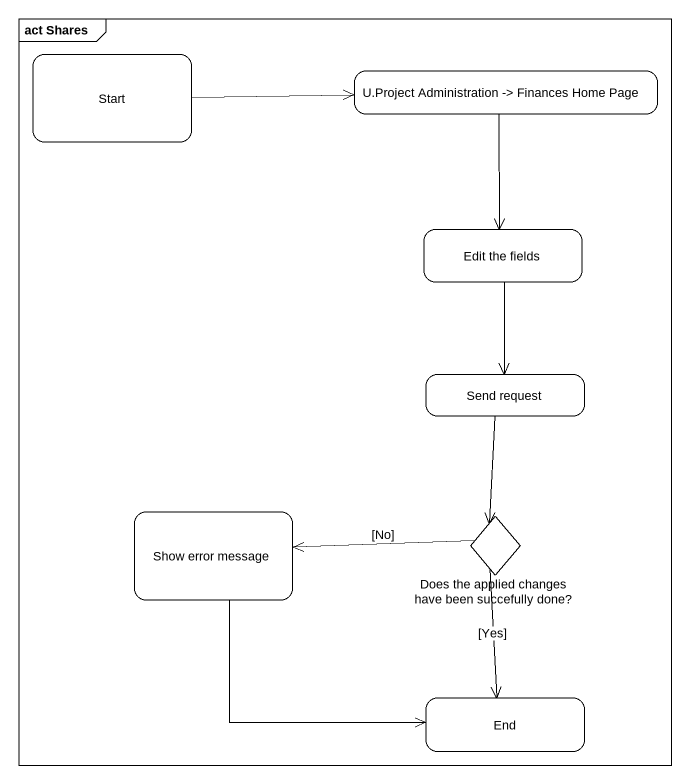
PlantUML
@startuml
mainframe act Shares
hide empty description
state "Start" as Start_
state "U.Project Administration -> Finances Home Page" as U_Project_Administration
state "Edit the fields" as Edit_the_fields
state "Send request" as Send_request
state "Show error message" as Show_error_message
state "Does the applied changes have been succefully done?" as Does_the_applied_changes <<choice>>
state "End" as End_
Start_ -right-> U_Project_Administration
U_Project_Administration --> Edit_the_fields
Edit_the_fields --> Send_request
Send_request --> Does_the_applied_changes
Show_error_message -right-> End_
Does_the_applied_changes -left-> Show_error_message : [No]
Does_the_applied_changes --> End_ : [Yes]
@enduml
